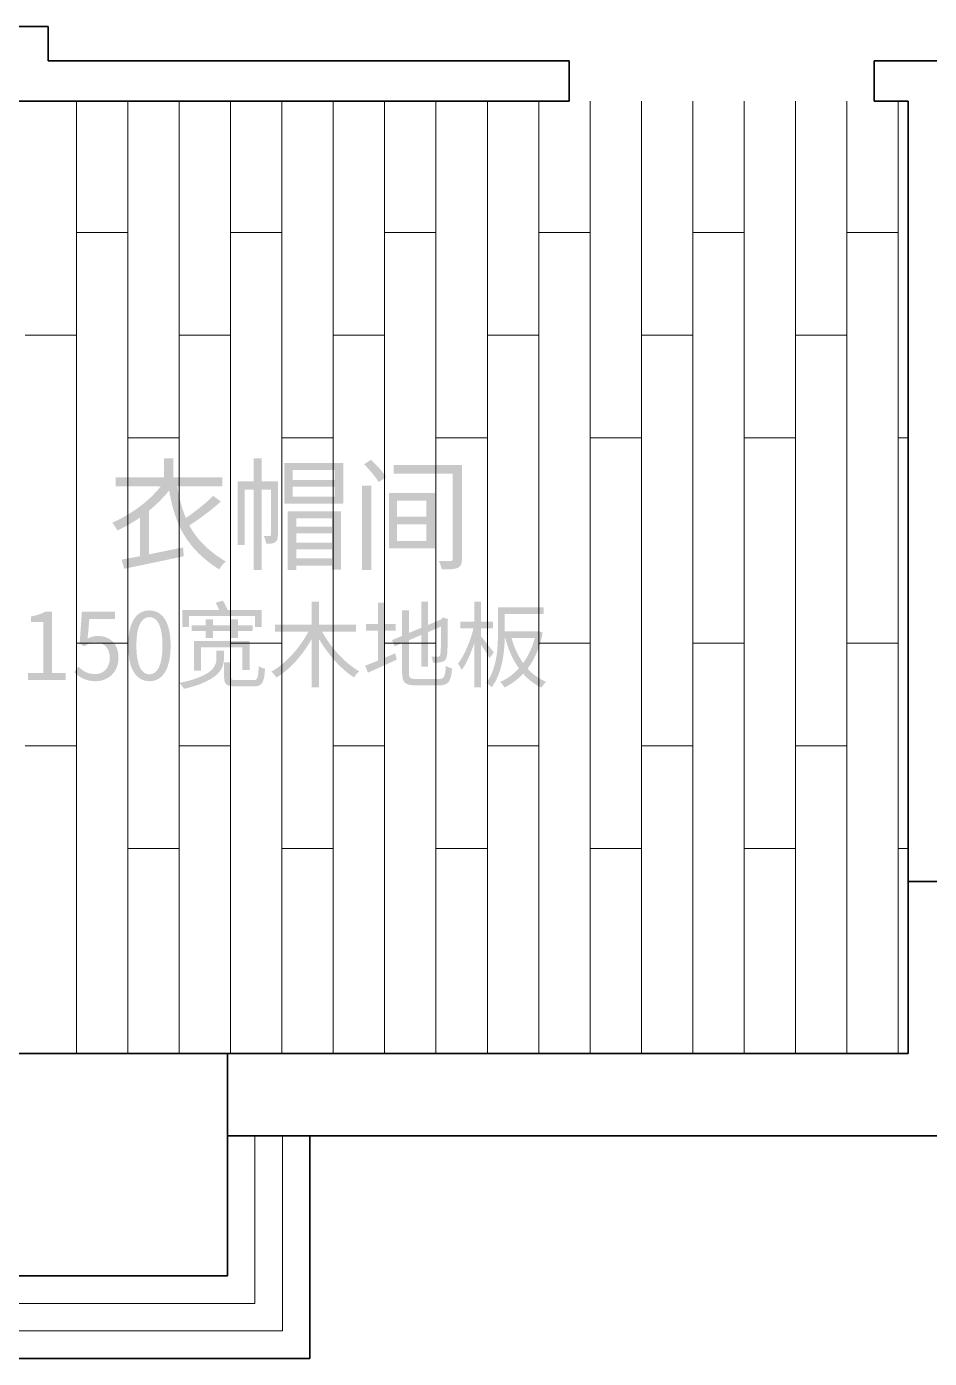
# Model space of a CAD drawing. Header units: millimetres. Extents: x -4600 to 229000, y -4300 to 19460.
# Drawn here: x 123774 to 126411, y 2978 to 6869 of the extents above; entities that cross this region are included whole.
import ezdxf

# ---------------------------------------------------------------- set-up
doc = ezdxf.new("R2010")
doc.units = ezdxf.units.MM
doc.header["$LTSCALE"] = 100
for name, color, linetype, lineweight in [('A-EX-WALL', 7, 'Continuous', 35), ('A-EX-WINDOW', 4, 'Continuous', 18), ('A-TEXT', 7, 'Continuous', 18), ('R2-FLOOR', 8, 'Continuous', 9)]:
    doc.layers.add(name, color=color, linetype=linetype, lineweight=lineweight)

# ---------------------------------------------------------------- blocks, each defined once
blk = doc.blocks.new('SOURCE_PROPOSED')
at = {"layer": 'A-EX-WALL'}
for p, q in [((3836.4, 5069.5), (3714, 5069.5)), ((3836.4, 4970), (3836.4, 5069.5)), ((5359.1, 4970), (3836.4, 4970)), ((5359.1, 4970), (5359.1, 4851.4)), ((6350, 4970), (6250.5, 4970)), ((6250.5, 4970), (6250.5, 4851.4)), ((6591.9, 4970), (6350, 4970)), ((5359.1, 4851.4), (2720, 4851.4)), ((6250.5, 4851.4), (6350, 4851.4)), ((6350, 4851.4), (6350, 2068.5)), ((8931.4, 2570.8), (6350, 2570.8)), ((6350, 2068.5), (2720, 2068.5)), ((4360.6, 1418.5), (4360.6, 2068.5)), ((4601.6, 1827.6), (4360.6, 1827.6)), ((6591.9, 1827.6), (4601.6, 1827.6)), ((4601.6, 1177.6), (4601.6, 1827.6)), ((1859.2, 1418.5), (4360.6, 1418.5)), ((1622.1, 1177.6), (4601.6, 1177.6))]:
    blk.add_line(p, q, dxfattribs=at)
at = {"layer": 'A-EX-WINDOW'}
for p, q in [((4440.9, 1338.2), (4440.9, 1827.6)), ((4521.3, 1257.9), (4521.3, 1827.6)), ((1778.9, 1338.2), (4440.9, 1338.2)), ((1698.6, 1257.9), (4521.3, 1257.9))]:
    blk.add_line(p, q, dxfattribs=at)
blk = doc.blocks.new('R2_FLOORING')
at = {"layer": 'A-TEXT'}
h = blk.add_hatch(color=256, dxfattribs=at)
edge = h.paths.add_edge_path()
edge.add_line((4175.3, 3807.9), (4175.3, 3751.9))
edge.add_line((4175.3, 3751.9), (4034.2, 3751.9))
edge.add_line((4034.2, 3751.9), (4034.2, 3726.4))
edge.add_line((4034.2, 3726.4), (4165.8, 3726.4))
edge.add_spline(control_points=[(4165.8, 3726.4), (4133.5, 3684.1), (4079.6, 3644.1), (4024.2, 3619.9)], knot_values=[0, 0, 0, 0, 1, 1, 1, 1], degree=3, periodic=0)
edge.add_spline(control_points=[(4024.2, 3619.9), (4028.5, 3614.6), (4035.9, 3604), (4038.8, 3597.2)], knot_values=[0, 0, 0, 0, 1, 1, 1, 1], degree=3, periodic=0)
edge.add_spline(control_points=[(4038.8, 3597.2), (4061.8, 3607.5), (4084.2, 3620.3), (4105.1, 3634.8)], knot_values=[0, 0, 0, 0, 1, 1, 1, 1], degree=3, periodic=0)
edge.add_line((4105.1, 3634.8), (4105.1, 3522))
edge.add_line((4105.1, 3522), (4051.2, 3511.8))
edge.add_line((4051.2, 3511.8), (4059.3, 3485.2))
edge.add_spline(control_points=[(4059.3, 3485.2), (4105.5, 3494.7), (4171.8, 3508.6), (4233.1, 3521.7)], knot_values=[0, 0, 0, 0, 1, 1, 1, 1], degree=3, periodic=0)
edge.add_line((4233.1, 3521.7), (4231, 3547.6))
edge.add_line((4231, 3547.6), (4131.7, 3527.4))
edge.add_line((4131.7, 3527.4), (4131.7, 3655.1))
edge.add_spline(control_points=[(4131.7, 3655.1), (4153.7, 3673.1), (4173.6, 3693), (4190.2, 3713.9)], knot_values=[0, 0, 0, 0, 1, 1, 1, 1], degree=3, periodic=0)
edge.add_spline(control_points=[(4190.2, 3713.9), (4208, 3612.5), (4242, 3543.3), (4336.7, 3483)], knot_values=[0, 0, 0, 0, 1, 1, 1, 1], degree=3, periodic=0)
edge.add_spline(control_points=[(4336.7, 3483), (4340.3, 3491.2), (4349.1, 3501.1), (4356.2, 3506.4)], knot_values=[0, 0, 0, 0, 1, 1, 1, 1], degree=3, periodic=0)
edge.add_spline(control_points=[(4356.2, 3506.4), (4304.8, 3536.6), (4271.8, 3570.6), (4249.5, 3611.8)], knot_values=[0, 0, 0, 0, 1, 1, 1, 1], degree=3, periodic=0)
edge.add_spline(control_points=[(4249.5, 3611.8), (4278.5, 3630.6), (4315.1, 3657.2), (4341.7, 3682)], knot_values=[0, 0, 0, 0, 1, 1, 1, 1], degree=3, periodic=0)
edge.add_line((4341.7, 3682), (4319, 3698.3))
edge.add_spline(control_points=[(4319, 3698.3), (4298.8, 3677.8), (4266.8, 3652.2), (4239.2, 3633.8)], knot_values=[0, 0, 0, 0, 1, 1, 1, 1], degree=3, periodic=0)
edge.add_spline(control_points=[(4239.2, 3633.8), (4227.5, 3661.1), (4219.7, 3691.6), (4214, 3726.4)], knot_values=[0, 0, 0, 0, 1, 1, 1, 1], degree=3, periodic=0)
edge.add_line((4214, 3726.4), (4345.9, 3726.4))
edge.add_line((4345.9, 3726.4), (4345.9, 3751.9))
edge.add_line((4345.9, 3751.9), (4202.6, 3751.9))
edge.add_line((4202.6, 3751.9), (4202.6, 3807.9))
edge.add_line((4202.6, 3807.9), (4175.3, 3807.9))
h = blk.add_hatch(color=256, dxfattribs=at)
edge = h.paths.add_edge_path()
edge.add_line((4390.6, 3740.5), (4390.6, 3554.7))
edge.add_line((4390.6, 3554.7), (4411.2, 3554.7))
edge.add_line((4411.2, 3554.7), (4411.2, 3716.8))
edge.add_line((4411.2, 3716.8), (4437.1, 3716.8))
edge.add_line((4437.1, 3716.8), (4437.1, 3481.6))
edge.add_line((4437.1, 3481.6), (4460.2, 3481.6))
edge.add_line((4460.2, 3481.6), (4460.2, 3716.8))
edge.add_line((4460.2, 3716.8), (4487.8, 3716.8))
edge.add_line((4487.8, 3716.8), (4487.8, 3584.8))
edge.add_spline(control_points=[(4487.8, 3584.8), (4487.8, 3582), (4487.1, 3581.3), (4484.6, 3580.9)], knot_values=[0, 0, 0, 0, 1, 1, 1, 1], degree=3, periodic=0)
edge.add_spline(control_points=[(4484.6, 3580.9), (4481.8, 3580.9), (4475.4, 3580.9), (4466.5, 3581.3)], knot_values=[0, 0, 0, 0, 1, 1, 1, 1], degree=3, periodic=0)
edge.add_spline(control_points=[(4466.5, 3581.3), (4470.1, 3574.9), (4473.3, 3564.6), (4474, 3558.2)], knot_values=[0, 0, 0, 0, 1, 1, 1, 1], degree=3, periodic=0)
edge.add_spline(control_points=[(4474, 3558.2), (4486.1, 3558.2), (4494.2, 3558.6), (4500.6, 3562.8)], knot_values=[0, 0, 0, 0, 1, 1, 1, 1], degree=3, periodic=0)
edge.add_spline(control_points=[(4500.6, 3562.8), (4506.6, 3567.1), (4508, 3574.5), (4508, 3584.1)], knot_values=[0, 0, 0, 0, 1, 1, 1, 1], degree=3, periodic=0)
edge.add_line((4508, 3584.1), (4508, 3740.5))
edge.add_line((4508, 3740.5), (4460.2, 3740.5))
edge.add_line((4460.2, 3740.5), (4460.2, 3807.6))
edge.add_line((4460.2, 3807.6), (4437.1, 3807.6))
edge.add_line((4437.1, 3807.6), (4437.1, 3740.5))
edge.add_line((4437.1, 3740.5), (4390.6, 3740.5))
h = blk.add_hatch(color=256, dxfattribs=at)
h.paths.add_polyline_path([(4526.8, 3794.1), (4526.8, 3675.3), (4699.6, 3675.3), (4699.6, 3794.1), (4526.8, 3794.1)])
h.paths.add_polyline_path([(4551.3, 3773.5), (4674, 3773.5), (4674, 3744.8), (4551.3, 3744.8), (4551.3, 3773.5)], flags=0)
h.paths.add_polyline_path([(4551.3, 3724.9), (4674, 3724.9), (4674, 3696.2), (4551.3, 3696.2), (4551.3, 3724.9)], flags=0)
h = blk.add_hatch(color=256, dxfattribs=at)
edge = h.paths.add_edge_path()
edge.add_spline(control_points=[(4759.5, 3790.6), (4775.8, 3775), (4794.3, 3752.6), (4802.4, 3738.4)], knot_values=[0, 0, 0, 0, 1, 1, 1, 1], degree=3, periodic=0)
edge.add_line((4802.4, 3738.4), (4824.4, 3752.6))
edge.add_spline(control_points=[(4824.4, 3752.6), (4815.9, 3767.5), (4796.8, 3788.4), (4780.1, 3803.3)], knot_values=[0, 0, 0, 0, 1, 1, 1, 1], degree=3, periodic=0)
edge.add_line((4780.1, 3803.3), (4759.5, 3790.6))
h = blk.add_hatch(color=256, dxfattribs=at)
edge = h.paths.add_edge_path()
edge.add_line((4846.8, 3788.1), (4846.8, 3762.9))
edge.add_line((4846.8, 3762.9), (5018.5, 3762.9))
edge.add_line((5018.5, 3762.9), (5018.5, 3513.9))
edge.add_spline(control_points=[(5018.5, 3513.9), (5018.5, 3509.3), (5017, 3507.9), (5012.4, 3507.5)], knot_values=[0, 0, 0, 0, 1, 1, 1, 1], degree=3, periodic=0)
edge.add_spline(control_points=[(5012.4, 3507.5), (5007.8, 3507.5), (4993.3, 3507.1), (4978.4, 3507.9)], knot_values=[0, 0, 0, 0, 1, 1, 1, 1], degree=3, periodic=0)
edge.add_spline(control_points=[(4978.4, 3507.9), (4981.9, 3501.1), (4985.5, 3489.8), (4986.9, 3483.4)], knot_values=[0, 0, 0, 0, 1, 1, 1, 1], degree=3, periodic=0)
edge.add_spline(control_points=[(4986.9, 3483.4), (5008.5, 3483.4), (5023.8, 3483.4), (5033.4, 3487.6)], knot_values=[0, 0, 0, 0, 1, 1, 1, 1], degree=3, periodic=0)
edge.add_spline(control_points=[(5033.4, 3487.6), (5042.6, 3492.2), (5045.8, 3499), (5045.8, 3513.9)], knot_values=[0, 0, 0, 0, 1, 1, 1, 1], degree=3, periodic=0)
edge.add_line((5045.8, 3513.9), (5045.8, 3788.1))
edge.add_line((5045.8, 3788.1), (4846.8, 3788.1))
h.paths.add_polyline_path([(4832.2, 3706.5), (4832.2, 3544.7), (4966.7, 3544.7), (4966.7, 3706.5), (4832.2, 3706.5)], flags=0)
h.paths.add_polyline_path([(4856.4, 3614.6), (4941.5, 3614.6), (4941.5, 3566.7), (4856.4, 3566.7), (4856.4, 3614.6)], flags=0)
h.paths.add_polyline_path([(4856.4, 3684.1), (4941.5, 3684.1), (4941.5, 3637), (4856.4, 3637), (4856.4, 3684.1)], flags=0)
for points in [[(4754.2, 3728.1), (4754.2, 3481.6), (4781.5, 3481.6), (4781.5, 3728.1), (4754.2, 3728.1)], [(4371.2, 3337.3), (4371.2, 3319.6), (4318.5, 3319.6), (4318.5, 3337.6), (4297.5, 3337.6), (4297.5, 3319.6), (4255.7, 3319.6), (4255.7, 3303), (4297.5, 3303), (4297.5, 3283.3), (4318.5, 3283.3), (4318.5, 3303), (4371.2, 3303), (4371.2, 3283), (4391.6, 3283), (4391.6, 3303), (4434.2, 3303), (4434.2, 3319.6), (4391.6, 3319.6), (4391.6, 3337.3), (4371.2, 3337.3)]]:
    blk.add_hatch(color=256, dxfattribs=at).paths.add_polyline_path(points)
h = blk.add_hatch(color=256, dxfattribs=at)
h.paths.add_polyline_path([(4536.8, 3652.9), (4536.8, 3482), (4561.6, 3482), (4561.6, 3494), (4666.2, 3494), (4666.2, 3482.7), (4692.1, 3482.7), (4692.1, 3652.9), (4536.8, 3652.9)])
h.paths.add_polyline_path([(4561.6, 3542.3), (4666.2, 3542.3), (4666.2, 3515.3), (4561.6, 3515.3), (4561.6, 3542.3)], flags=0)
h.paths.add_polyline_path([(4561.6, 3588.4), (4666.2, 3588.4), (4666.2, 3561.8), (4561.6, 3561.8), (4561.6, 3588.4)], flags=0)
h.paths.add_polyline_path([(4561.6, 3607.9), (4561.6, 3632.7), (4666.2, 3632.7), (4666.2, 3607.9), (4561.6, 3607.9)], flags=0)
h = blk.add_hatch(color=256, dxfattribs=at)
edge = h.paths.add_edge_path()
edge.add_spline(control_points=[(4326.1, 3385.9), (4329.7, 3379.4), (4333.2, 3371.7), (4336.5, 3364.9)], knot_values=[0, 0, 0, 0, 1, 1, 1, 1], degree=3, periodic=0)
edge.add_line((4336.5, 3364.9), (4229, 3364.9))
edge.add_line((4229, 3364.9), (4229, 3315))
edge.add_line((4229, 3315), (4248.1, 3315))
edge.add_line((4248.1, 3315), (4248.1, 3347.2))
edge.add_line((4248.1, 3347.2), (4441, 3347.2))
edge.add_line((4441, 3347.2), (4441, 3315))
edge.add_line((4441, 3315), (4460.9, 3315))
edge.add_line((4460.9, 3315), (4460.9, 3364.9))
edge.add_line((4460.9, 3364.9), (4361.3, 3364.9))
edge.add_spline(control_points=[(4361.3, 3364.9), (4358.1, 3373.1), (4352.3, 3384), (4347.4, 3391.9)], knot_values=[0, 0, 0, 0, 1, 1, 1, 1], degree=3, periodic=0)
edge.add_line((4347.4, 3391.9), (4326.1, 3385.9))
h = blk.add_hatch(color=256, dxfattribs=at)
edge = h.paths.add_edge_path()
edge.add_line((4606.6, 3388.9), (4606.6, 3322.1))
edge.add_line((4606.6, 3322.1), (4499.4, 3322.1))
edge.add_line((4499.4, 3322.1), (4499.4, 3301.6))
edge.add_line((4499.4, 3301.6), (4597.1, 3301.6))
edge.add_spline(control_points=[(4597.1, 3301.6), (4572.5, 3254.1), (4530.8, 3207.5), (4488.8, 3184.5)], knot_values=[0, 0, 0, 0, 1, 1, 1, 1], degree=3, periodic=0)
edge.add_spline(control_points=[(4488.8, 3184.5), (4493.7, 3180.4), (4500.5, 3172.5), (4504, 3167.4)], knot_values=[0, 0, 0, 0, 1, 1, 1, 1], degree=3, periodic=0)
edge.add_spline(control_points=[(4504, 3167.4), (4542.8, 3190.8), (4580.4, 3232.8), (4606.6, 3279.5)], knot_values=[0, 0, 0, 0, 1, 1, 1, 1], degree=3, periodic=0)
edge.add_line((4606.6, 3279.5), (4606.6, 3138.2))
edge.add_line((4606.6, 3138.2), (4628.2, 3138.2))
edge.add_line((4628.2, 3138.2), (4628.2, 3279.8))
edge.add_spline(control_points=[(4628.2, 3279.8), (4654.9, 3234.5), (4692.6, 3191.6), (4730.2, 3167.9)], knot_values=[0, 0, 0, 0, 1, 1, 1, 1], degree=3, periodic=0)
edge.add_spline(control_points=[(4730.2, 3167.9), (4733.8, 3173.6), (4740.9, 3181.5), (4745.8, 3185.6)], knot_values=[0, 0, 0, 0, 1, 1, 1, 1], degree=3, periodic=0)
edge.add_spline(control_points=[(4745.8, 3185.6), (4704.6, 3208.6), (4662, 3255.2), (4637.2, 3301.6)], knot_values=[0, 0, 0, 0, 1, 1, 1, 1], degree=3, periodic=0)
edge.add_line((4637.2, 3301.6), (4736.2, 3301.6))
edge.add_line((4736.2, 3301.6), (4736.2, 3322.1))
edge.add_line((4736.2, 3322.1), (4628.2, 3322.1))
edge.add_line((4628.2, 3322.1), (4628.2, 3388.9))
edge.add_line((4628.2, 3388.9), (4606.6, 3388.9))
h = blk.add_hatch(color=256, dxfattribs=at)
edge = h.paths.add_edge_path()
edge.add_line((4871, 3363.8), (4871, 3289))
edge.add_line((4871, 3289), (4841.5, 3276.8))
edge.add_line((4841.5, 3276.8), (4849.2, 3258.5))
edge.add_line((4849.2, 3258.5), (4871, 3267.8))
edge.add_line((4871, 3267.8), (4871, 3181.5))
edge.add_spline(control_points=[(4871, 3181.5), (4871, 3151.8), (4880, 3144.4), (4911.4, 3144.4), (4918.5, 3144.4), (4971.2, 3144.4), (4978.8, 3144.4), (5007.2, 3144.4), (5014, 3156.4), (5017, 3194.1)], knot_values=[0, 0, 0, 0, 1, 1, 1, 2, 2, 2, 3, 3, 3, 3], degree=3, periodic=0)
edge.add_spline(control_points=[(5017, 3194.1), (5011.5, 3194.9), (5003.3, 3198.2), (4998.7, 3201.7)], knot_values=[0, 0, 0, 0, 1, 1, 1, 1], degree=3, periodic=0)
edge.add_spline(control_points=[(4998.7, 3201.7), (4996.8, 3170.4), (4994.1, 3163), (4978, 3163), (4967.1, 3163), (4921.2, 3163), (4912.2, 3163), (4893.9, 3163), (4890.7, 3166), (4890.7, 3181)], knot_values=[0, 0, 0, 0, 1, 1, 1, 2, 2, 2, 3, 3, 3, 3], degree=3, periodic=0)
edge.add_line((4890.7, 3181), (4890.7, 3276.2))
edge.add_line((4890.7, 3276.2), (4927.2, 3291.8))
edge.add_line((4927.2, 3291.8), (4927.2, 3199))
edge.add_line((4927.2, 3199), (4946.6, 3199))
edge.add_line((4946.6, 3199), (4946.6, 3300))
edge.add_line((4946.6, 3300), (4984.8, 3316.3))
edge.add_spline(control_points=[(4984.8, 3316.3), (4984.8, 3272.4), (4984.2, 3242.1), (4982.9, 3235.6), (4981.5, 3229.3), (4979.1, 3228.2), (4974.7, 3228.2), (4972, 3228.2), (4963, 3228.2), (4956.4, 3228.7)], knot_values=[0, 0, 0, 0, 1, 1, 1, 2, 2, 2, 3, 3, 3, 3], degree=3, periodic=0)
edge.add_spline(control_points=[(4956.4, 3228.7), (4958.9, 3224.1), (4960.5, 3216.2), (4961.3, 3210.7)], knot_values=[0, 0, 0, 0, 1, 1, 1, 1], degree=3, periodic=0)
edge.add_spline(control_points=[(4961.3, 3210.7), (4969, 3210.7), (4979.9, 3210.7), (4987, 3212.9)], knot_values=[0, 0, 0, 0, 1, 1, 1, 1], degree=3, periodic=0)
edge.add_spline(control_points=[(4987, 3212.9), (4995.2, 3214.8), (5000.3, 3219.7), (5002, 3230.9)], knot_values=[0, 0, 0, 0, 1, 1, 1, 1], degree=3, periodic=0)
edge.add_spline(control_points=[(5002, 3230.9), (5003.9, 3241.6), (5004.4, 3282.5), (5004.4, 3333.8)], knot_values=[0, 0, 0, 0, 1, 1, 1, 1], degree=3, periodic=0)
edge.add_line((5004.4, 3333.8), (5005.5, 3337.6))
edge.add_line((5005.5, 3337.6), (4991.1, 3343.1))
edge.add_line((4991.1, 3343.1), (4987.3, 3340.1))
edge.add_line((4987.3, 3340.1), (4983.2, 3336.2))
edge.add_line((4983.2, 3336.2), (4946.6, 3321))
edge.add_line((4946.6, 3321), (4946.6, 3389.2))
edge.add_line((4946.6, 3389.2), (4927.2, 3389.2))
edge.add_line((4927.2, 3389.2), (4927.2, 3312.8))
edge.add_line((4927.2, 3312.8), (4890.7, 3297.5))
edge.add_line((4890.7, 3297.5), (4890.7, 3363.8))
edge.add_line((4890.7, 3363.8), (4871, 3363.8))
h = blk.add_hatch(color=256, dxfattribs=at)
edge = h.paths.add_edge_path()
edge.add_line((5081.9, 3389.2), (5081.9, 3330.8))
edge.add_line((5081.9, 3330.8), (5041, 3330.8))
edge.add_line((5041, 3330.8), (5041, 3311.4))
edge.add_line((5041, 3311.4), (5079.5, 3311.4))
edge.add_spline(control_points=[(5079.5, 3311.4), (5070.7, 3273.8), (5052.5, 3230.9), (5034.2, 3207.7)], knot_values=[0, 0, 0, 0, 1, 1, 1, 1], degree=3, periodic=0)
edge.add_spline(control_points=[(5034.2, 3207.7), (5037.7, 3203.1), (5042.9, 3194.9), (5045.1, 3189.5)], knot_values=[0, 0, 0, 0, 1, 1, 1, 1], degree=3, periodic=0)
edge.add_spline(control_points=[(5045.1, 3189.5), (5058.7, 3207.7), (5072.1, 3237.7), (5081.9, 3268.9)], knot_values=[0, 0, 0, 0, 1, 1, 1, 1], degree=3, periodic=0)
edge.add_line((5081.9, 3268.9), (5081.9, 3138.4))
edge.add_line((5081.9, 3138.4), (5101.3, 3138.4))
edge.add_line((5101.3, 3138.4), (5101.3, 3263.9))
edge.add_spline(control_points=[(5101.3, 3263.9), (5110.6, 3250.3), (5121.5, 3233.4), (5126.4, 3224.1)], knot_values=[0, 0, 0, 0, 1, 1, 1, 1], degree=3, periodic=0)
edge.add_line((5126.4, 3224.1), (5139, 3240.2))
edge.add_spline(control_points=[(5139, 3240.2), (5133.5, 3247.8), (5109.2, 3278.9), (5101.3, 3287.7)], knot_values=[0, 0, 0, 0, 1, 1, 1, 1], degree=3, periodic=0)
edge.add_line((5101.3, 3287.7), (5101.3, 3311.4))
edge.add_line((5101.3, 3311.4), (5136.8, 3311.4))
edge.add_line((5136.8, 3311.4), (5136.8, 3330.8))
edge.add_line((5136.8, 3330.8), (5101.3, 3330.8))
edge.add_line((5101.3, 3330.8), (5101.3, 3389.2))
edge.add_line((5101.3, 3389.2), (5081.9, 3389.2))
h = blk.add_hatch(color=256, dxfattribs=at)
edge = h.paths.add_edge_path()
edge.add_line((3778, 3160), (3887.7, 3160))
edge.add_line((3887.7, 3160), (3887.7, 3180.7))
edge.add_line((3887.7, 3180.7), (3847.6, 3180.7))
edge.add_line((3847.6, 3180.7), (3847.6, 3360))
edge.add_line((3847.6, 3360), (3828.5, 3360))
edge.add_spline(control_points=[(3828.5, 3360), (3817.5, 3353.7), (3804.7, 3349.1), (3787, 3345.8)], knot_values=[0, 0, 0, 0, 1, 1, 1, 1], degree=3, periodic=0)
edge.add_line((3787, 3345.8), (3787, 3330))
edge.add_line((3787, 3330), (3822.7, 3330))
edge.add_line((3822.7, 3330), (3822.7, 3180.7))
edge.add_line((3822.7, 3180.7), (3778, 3180.7))
edge.add_line((3778, 3180.7), (3778, 3160))
h = blk.add_hatch(color=256, dxfattribs=at)
edge = h.paths.add_edge_path()
edge.add_spline(control_points=[(3976.9, 3156.4), (4010.4, 3156.4), (4042.4, 3181.3), (4042.4, 3224.9), (4042.4, 3269.1), (4015.1, 3288.8), (3982.1, 3288.8), (3970.1, 3288.8), (3961.1, 3285.8), (3952.1, 3280.9)], knot_values=[0, 0, 0, 0, 1, 1, 1, 2, 2, 2, 3, 3, 3, 3], degree=3, periodic=0)
edge.add_line((3952.1, 3280.9), (3957.2, 3338.7))
edge.add_line((3957.2, 3338.7), (4032.5, 3338.7))
edge.add_line((4032.5, 3338.7), (4032.5, 3360))
edge.add_line((4032.5, 3360), (3935.4, 3360))
edge.add_line((3935.4, 3360), (3928.9, 3266.7))
edge.add_line((3928.9, 3266.7), (3942.2, 3258.2))
edge.add_spline(control_points=[(3942.2, 3258.2), (3953.7, 3265.9), (3962.1, 3269.9), (3975.5, 3269.9), (4000.6, 3269.9), (4017, 3253), (4017, 3224.4), (4017, 3195.2), (3998.2, 3177.2), (3974.4, 3177.2), (3951.2, 3177.2), (3936.5, 3187.8), (3925.3, 3199.3)], knot_values=[0, 0, 0, 0, 1, 1, 1, 2, 2, 2, 3, 3, 3, 4, 4, 4, 4], degree=3, periodic=0)
edge.add_line((3925.3, 3199.3), (3912.8, 3182.9))
edge.add_spline(control_points=[(3912.8, 3182.9), (3926.4, 3169.5), (3945.5, 3156.4), (3976.9, 3156.4)], knot_values=[0, 0, 0, 0, 1, 1, 1, 1], degree=3, periodic=0)
h = blk.add_hatch(color=256, dxfattribs=at)
edge = h.paths.add_edge_path()
edge.add_spline(control_points=[(4132.7, 3156.4), (4170.6, 3156.4), (4194.9, 3190.8), (4194.9, 3260.7), (4194.9, 3330), (4170.6, 3363.5), (4132.7, 3363.5), (4094.5, 3363.5), (4070.5, 3330), (4070.5, 3260.7), (4070.5, 3190.8), (4094.5, 3156.4), (4132.7, 3156.4)], knot_values=[0, 0, 0, 0, 1, 1, 1, 2, 2, 2, 3, 3, 3, 4, 4, 4, 4], degree=3, periodic=0)
edge = h.paths.add_edge_path(flags=0)
edge.add_spline(control_points=[(4132.7, 3176.6), (4110, 3176.6), (4094.5, 3202), (4094.5, 3260.7), (4094.5, 3319.1), (4110, 3343.9), (4132.7, 3343.9), (4155.3, 3343.9), (4170.9, 3319.1), (4170.9, 3260.7), (4170.9, 3202), (4155.3, 3176.6), (4132.7, 3176.6)], knot_values=[0, 0, 0, 0, 1, 1, 1, 2, 2, 2, 3, 3, 3, 4, 4, 4, 4], degree=3, periodic=0)
h = blk.add_hatch(color=256, dxfattribs=at)
edge = h.paths.add_edge_path()
edge.add_line((4763, 3202), (4771.2, 3181.5))
edge.add_spline(control_points=[(4771.2, 3181.5), (4795.2, 3192.2), (4826.3, 3206.1), (4855.5, 3219.7)], knot_values=[0, 0, 0, 0, 1, 1, 1, 1], degree=3, periodic=0)
edge.add_line((4855.5, 3219.7), (4850.8, 3238))
edge.add_line((4850.8, 3238), (4819.7, 3224.9))
edge.add_line((4819.7, 3224.9), (4819.7, 3304.1))
edge.add_line((4819.7, 3304.1), (4851.9, 3304.1))
edge.add_line((4851.9, 3304.1), (4851.9, 3323.4))
edge.add_line((4851.9, 3323.4), (4819.7, 3323.4))
edge.add_line((4819.7, 3323.4), (4819.7, 3385.9))
edge.add_line((4819.7, 3385.9), (4800.3, 3385.9))
edge.add_line((4800.3, 3385.9), (4800.3, 3323.4))
edge.add_line((4800.3, 3323.4), (4765.4, 3323.4))
edge.add_line((4765.4, 3323.4), (4765.4, 3304.1))
edge.add_line((4765.4, 3304.1), (4800.3, 3304.1))
edge.add_line((4800.3, 3304.1), (4800.3, 3216.7))
edge.add_spline(control_points=[(4800.3, 3216.7), (4786.2, 3211), (4773.3, 3205.8), (4763, 3202)], knot_values=[0, 0, 0, 0, 1, 1, 1, 1], degree=3, periodic=0)
h = blk.add_hatch(color=256, dxfattribs=at)
edge = h.paths.add_edge_path()
edge.add_line((5151, 3372.5), (5151, 3295.9))
edge.add_spline(control_points=[(5151, 3295.9), (5151, 3252.5), (5148, 3193.3), (5116.6, 3151.3)], knot_values=[0, 0, 0, 0, 1, 1, 1, 1], degree=3, periodic=0)
edge.add_spline(control_points=[(5116.6, 3151.3), (5120.9, 3149.1), (5129.4, 3142.5), (5132.7, 3139)], knot_values=[0, 0, 0, 0, 1, 1, 1, 1], degree=3, periodic=0)
edge.add_spline(control_points=[(5132.7, 3139), (5163, 3179.4), (5169.8, 3238.3), (5170.9, 3283.3)], knot_values=[0, 0, 0, 0, 1, 1, 1, 1], degree=3, periodic=0)
edge.add_line((5170.9, 3283.3), (5172, 3283.3))
edge.add_spline(control_points=[(5172, 3283.3), (5181.2, 3249.5), (5194.3, 3219.2), (5212.1, 3194.1)], knot_values=[0, 0, 0, 0, 1, 1, 1, 1], degree=3, periodic=0)
edge.add_spline(control_points=[(5212.1, 3194.1), (5196, 3176.4), (5177.4, 3163), (5157.5, 3154.5)], knot_values=[0, 0, 0, 0, 1, 1, 1, 1], degree=3, periodic=0)
edge.add_spline(control_points=[(5157.5, 3154.5), (5161.9, 3150.7), (5167.3, 3143.1), (5170.1, 3138.4)], knot_values=[0, 0, 0, 0, 1, 1, 1, 1], degree=3, periodic=0)
edge.add_spline(control_points=[(5170.1, 3138.4), (5190, 3148), (5208.3, 3161.3), (5224.6, 3178.5)], knot_values=[0, 0, 0, 0, 1, 1, 1, 1], degree=3, periodic=0)
edge.add_spline(control_points=[(5224.6, 3178.5), (5239.6, 3161.3), (5257.4, 3147.4), (5278.1, 3137.9)], knot_values=[0, 0, 0, 0, 1, 1, 1, 1], degree=3, periodic=0)
edge.add_spline(control_points=[(5278.1, 3137.9), (5281.1, 3143.1), (5287.1, 3150.7), (5292, 3154.8)], knot_values=[0, 0, 0, 0, 1, 1, 1, 1], degree=3, periodic=0)
edge.add_spline(control_points=[(5292, 3154.8), (5270.7, 3163.3), (5252.7, 3176.6), (5237.5, 3193.5)], knot_values=[0, 0, 0, 0, 1, 1, 1, 1], degree=3, periodic=0)
edge.add_spline(control_points=[(5237.5, 3193.5), (5258.2, 3220.6), (5273.7, 3255.2), (5281.9, 3298.6)], knot_values=[0, 0, 0, 0, 1, 1, 1, 1], degree=3, periodic=0)
edge.add_line((5281.9, 3298.6), (5269.4, 3303))
edge.add_line((5269.4, 3303), (5265.8, 3302.1))
edge.add_line((5265.8, 3302.1), (5170.9, 3302.1))
edge.add_line((5170.9, 3302.1), (5170.9, 3353.4))
edge.add_line((5170.9, 3353.4), (5284.7, 3353.4))
edge.add_line((5284.7, 3353.4), (5284.7, 3372.5))
edge.add_line((5284.7, 3372.5), (5151, 3372.5))
edge = h.paths.add_edge_path(flags=0)
edge.add_line((5190.5, 3283.3), (5258.7, 3283.3))
edge.add_spline(control_points=[(5258.7, 3283.3), (5251.4, 3254.9), (5239.6, 3230.1), (5224.6, 3209.6)], knot_values=[0, 0, 0, 0, 1, 1, 1, 1], degree=3, periodic=0)
edge.add_spline(control_points=[(5224.6, 3209.6), (5209.6, 3230.7), (5198.2, 3255.8), (5190.5, 3283.3)], knot_values=[0, 0, 0, 0, 1, 1, 1, 1], degree=3, periodic=0)
h = blk.add_hatch(color=256, dxfattribs=at)
edge = h.paths.add_edge_path()
edge.add_line((4328.6, 3246.2), (4328.6, 3224.7))
edge.add_spline(control_points=[(4328.6, 3224.7), (4328.6, 3202.5), (4320.9, 3172.3), (4219.7, 3151.3)], knot_values=[0, 0, 0, 0, 1, 1, 1, 1], degree=3, periodic=0)
edge.add_spline(control_points=[(4219.7, 3151.3), (4224.6, 3146.9), (4230.9, 3139), (4233.4, 3134.1)], knot_values=[0, 0, 0, 0, 1, 1, 1, 1], degree=3, periodic=0)
edge.add_spline(control_points=[(4233.4, 3134.1), (4338.4, 3158.6), (4350.4, 3195.5), (4350.4, 3224.1)], knot_values=[0, 0, 0, 0, 1, 1, 1, 1], degree=3, periodic=0)
edge.add_line((4350.4, 3224.1), (4350.4, 3246.2))
edge.add_line((4350.4, 3246.2), (4328.6, 3246.2))
h.paths.add_polyline_path([(4263.1, 3273.8), (4263.1, 3187.5), (4283.6, 3187.5), (4283.6, 3256), (4404.4, 3256), (4404.4, 3189.2), (4425.7, 3189.2), (4425.7, 3273.8), (4263.1, 3273.8)], flags=0)
h = blk.add_hatch(color=256, dxfattribs=at)
edge = h.paths.add_edge_path()
edge.add_line((4351, 3211.8), (4351, 3167.9))
edge.add_spline(control_points=[(4351, 3167.9), (4351, 3147.2), (4358.3, 3141.4), (4386.2, 3141.4), (4392.2, 3141.4), (4430.4, 3141.4), (4436.6, 3141.4), (4461.7, 3141.4), (4468, 3151.3), (4470.5, 3192.7)], knot_values=[0, 0, 0, 0, 1, 1, 1, 2, 2, 2, 3, 3, 3, 3], degree=3, periodic=0)
edge.add_spline(control_points=[(4470.5, 3192.7), (4465, 3194.1), (4456.6, 3197.1), (4451.9, 3200.6)], knot_values=[0, 0, 0, 0, 1, 1, 1, 1], degree=3, periodic=0)
edge.add_spline(control_points=[(4451.9, 3200.6), (4450.6, 3164.6), (4448.6, 3159.7), (4435.3, 3159.7), (4426.5, 3159.7), (4394.3, 3159.7), (4387.8, 3159.7), (4373.9, 3159.7), (4371.4, 3160.8), (4371.4, 3168.2)], knot_values=[0, 0, 0, 0, 1, 1, 1, 2, 2, 2, 3, 3, 3, 3], degree=3, periodic=0)
edge.add_line((4371.4, 3168.2), (4371.4, 3211.8))
edge.add_line((4371.4, 3211.8), (4351, 3211.8))
at = {"layer": 'R2-FLOOR'}
for p, q in [((3920, 2068.5), (3920, 4851.4)), ((4070, 2068.5), (4070, 4851.4)), ((4220, 2068.5), (4220, 4851.4)), ((4370, 2068.5), (4370, 4851.4)), ((4520, 2068.5), (4520, 4851.4)), ((4670, 2068.5), (4670, 4851.4)), ((4820, 2068.5), (4820, 4851.4)), ((4970, 2068.5), (4970, 4851.4)), ((5120, 2068.5), (5120, 4851.4)), ((5270, 2068.5), (5270, 4851.4)), ((5420, 2068.5), (5420, 4851.4)), ((5570, 2068.5), (5570, 4851.4)), ((5720, 2068.5), (5720, 4851.4)), ((5870, 2068.5), (5870, 4851.4)), ((6020, 2068.5), (6020, 4851.4)), ((6170, 2068.5), (6170, 4851.4)), ((6320, 2068.5), (6320, 4851.4)), ((3920, 4468), (4070, 4468)), ((4370, 4468), (4520, 4468)), ((4820, 4468), (4970, 4468)), ((5270, 4468), (5420, 4468)), ((5720, 4468), (5870, 4468)), ((6170, 4468), (6320, 4468)), ((3770, 4168), (3920, 4168)), ((4220, 4168), (4370, 4168)), ((4670, 4168), (4820, 4168)), ((5120, 4168), (5270, 4168)), ((5570, 4168), (5720, 4168)), ((6020, 4168), (6170, 4168)), ((4070, 3868), (4220, 3868)), ((4520, 3868), (4670, 3868)), ((4970, 3868), (5120, 3868)), ((5420, 3868), (5570, 3868)), ((5870, 3868), (6020, 3868)), ((6320, 3868), (6350, 3868)), ((3920, 3268), (4070, 3268)), ((4370, 3268), (4520, 3268)), ((4820, 3268), (4970, 3268)), ((5270, 3268), (5420, 3268)), ((5720, 3268), (5870, 3268)), ((6170, 3268), (6320, 3268)), ((3770, 2968), (3920, 2968)), ((4220, 2968), (4370, 2968)), ((4670, 2968), (4820, 2968)), ((5120, 2968), (5270, 2968)), ((5570, 2968), (5720, 2968)), ((6020, 2968), (6170, 2968)), ((4070, 2668), (4220, 2668)), ((4520, 2668), (4670, 2668)), ((4970, 2668), (5120, 2668)), ((5420, 2668), (5570, 2668)), ((5870, 2668), (6020, 2668)), ((6320, 2668), (6350, 2668))]:
    blk.add_line(p, q, dxfattribs=at)
blk = doc.blocks.new('A04_SHEET')
for name in ['SOURCE_PROPOSED', 'R2_FLOORING']:
    blk.add_blockref(name, (0, 1800))

msp = doc.modelspace()

# ---------------------------------------------------------------- block references
msp.add_blockref('A04_SHEET', (120000, 0))

doc.saveas('drawing.dxf')
